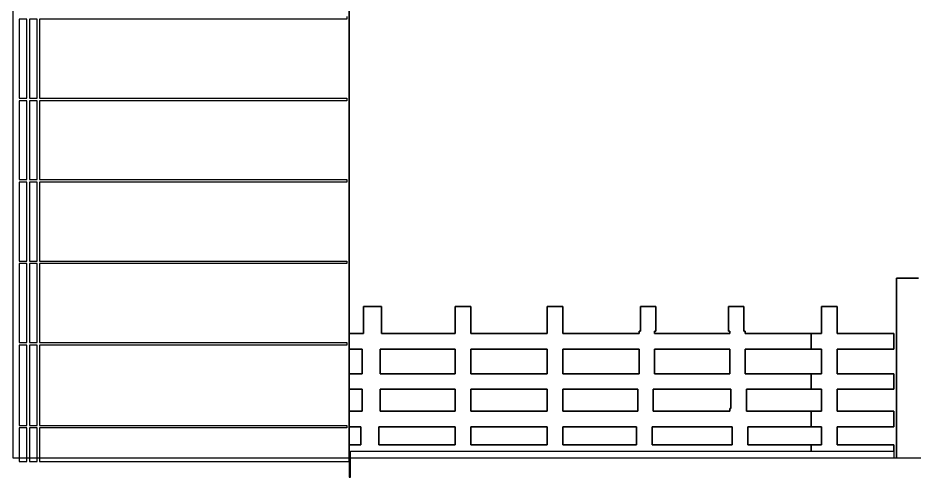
# Model space of a CAD drawing. Header units: millimetres. Extents: x 0 to 6624, y -35 to 3500.
# Drawn here: x 3489 to 5088, y -35 to 785 of the extents above; entities that cross this region are included whole.
import ezdxf

# ---------------------------------------------------------------- set-up
doc = ezdxf.new("R2010")
doc.units = ezdxf.units.MM
for name, color, linetype in [('AUTHORITY_DIMENSIONS', 7, 'Continuous'), ('engawa', 7, 'Continuous'), ('garden_ground', 7, 'Continuous'), ('shiorido', 7, 'Continuous'), ('yotsume_gaki', 7, 'Continuous')]:
    doc.layers.add(name, color=color, linetype=linetype)

msp = doc.modelspace()

# ---------------------------------------------------------------- linework, layer by layer
at = {"layer": 'AUTHORITY_DIMENSIONS'}
for points in [[(4080, 0), (6580, 0), (6580, 3500), (4080, 3500)], [(3480, 0), (4080, 0), (4080, 3480), (3480, 3480)]]:
    msp.add_lwpolyline(points, close=True, dxfattribs=at)
at = {"layer": 'engawa'}
msp.add_lwpolyline([(4075.5, 786.9), (4075.5, 782.3), (3527.7, 782.3), (3527.7, 641.5), (4075.5, 641.5), (4075.5, 636.9), (3527.7, 636.9), (3527.7, 496.2), (4075.5, 496.2), (4075.5, 491.5), (3527.7, 491.5), (3527.7, 350.8), (4075.5, 350.8), (4075.5, 346.2), (3527.7, 346.2), (3527.7, 205.4), (4075.5, 205.4), (4075.5, 200.8), (3527.7, 200.8), (3527.7, 57.7), (4075.5, 57.7), (4075.5, 53.1), (3527.7, 53.1), (3527.7, -6.9), (4080, -6.9), (4080, 3486.9)], dxfattribs=at)
for points in [[(3491.4, 782.3), (3491.4, 641.5), (3505, 641.5), (3505, 782.3), (3491.4, 782.3)], [(3509.5, 782.3), (3509.5, 641.5), (3523.2, 641.5), (3523.2, 782.3), (3509.5, 782.3)], [(3491.4, 636.9), (3491.4, 496.2), (3505, 496.2), (3505, 636.9), (3491.4, 636.9)], [(3509.5, 636.9), (3509.5, 496.2), (3523.2, 496.2), (3523.2, 636.9), (3509.5, 636.9)], [(3491.4, 491.5), (3491.4, 350.8), (3505, 350.8), (3505, 491.5), (3491.4, 491.5)], [(3509.5, 491.5), (3509.5, 350.8), (3523.2, 350.8), (3523.2, 491.5), (3509.5, 491.5)], [(3491.4, 346.2), (3491.4, 205.4), (3505, 205.4), (3505, 346.2), (3491.4, 346.2)], [(3509.5, 346.2), (3509.5, 205.4), (3523.2, 205.4), (3523.2, 346.2), (3509.5, 346.2)], [(3491.4, 200.8), (3491.4, 57.7), (3505, 57.7), (3505, 200.8), (3491.4, 200.8)], [(3509.5, 200.8), (3509.5, 57.7), (3523.2, 57.7), (3523.2, 200.8), (3509.5, 200.8)], [(3491.4, 53.1), (3491.4, -6.9), (3505, -6.9), (3505, 53.1), (3491.4, 53.1)], [(3509.5, 53.1), (3509.5, -6.9), (3523.2, -6.9), (3523.2, 53.1), (3509.5, 53.1)]]:
    msp.add_lwpolyline(points, close=True, dxfattribs=at)
at = {"layer": 'garden_ground'}
msp.add_lwpolyline([(4080, 3500), (4080, 221.3), (4105.4, 221.3), (4105.4, 269.8), (4137.7, 269.8), (4137.7, 221.3), (4269.3, 221.3), (4269.3, 269.8), (4297, 269.8), (4297, 221.3), (4433.2, 221.3), (4433.2, 269.8), (4460.9, 269.8), (4460.9, 221.3), (4597.1, 221.3), (4597.1, 226), (4599.4, 226), (4599.4, 269.8), (4627.1, 269.8), (4627.1, 226), (4624.8, 226), (4624.8, 221.3), (4758.7, 221.3), (4758.7, 226), (4756.4, 226), (4756.4, 269.8), (4784.1, 269.8), (4784.1, 226), (4786.4, 226), (4786.4, 221.3), (4922.6, 221.3), (4922.6, 269.8), (4950.3, 269.8), (4950.3, 221.3), (5051.8, 221.3), (5051.8, 193.7), (4950.3, 193.7), (4950.3, 149.9), (5051.8, 149.9), (5051.8, 122.2), (4950.3, 122.2), (4950.3, 83), (5051.8, 83), (5051.8, 55.3), (4950.3, 55.3), (4950.3, 23.1), (5051.8, 23.1), (5051.8, 0), (5056.5, 0), (5056.5, 320.5), (5095.7, 320.5)], dxfattribs=at)
for points in [[(4080, 193.7), (4080, 149.9), (4103.1, 149.9), (4103.1, 193.7), (4080, 193.7)], [(4135.4, 193.7), (4135.4, 149.9), (4269.3, 149.9), (4269.3, 193.7), (4135.4, 193.7)], [(4297, 193.7), (4297, 149.9), (4433.2, 149.9), (4433.2, 193.7), (4297, 193.7)], [(4460.9, 193.7), (4460.9, 149.9), (4597.1, 149.9), (4597.1, 193.7), (4460.9, 193.7)], [(4624.8, 193.7), (4624.8, 149.9), (4758.7, 149.9), (4758.7, 193.7), (4624.8, 193.7)], [(4786.4, 193.7), (4786.4, 149.9), (4922.6, 149.9), (4922.6, 193.7), (4786.4, 193.7)], [(4080, 122.2), (4080, 83), (4103.1, 83), (4103.1, 122.2), (4080, 122.2)], [(4135.4, 122.2), (4135.4, 83), (4269.3, 83), (4269.3, 122.2), (4135.4, 122.2)], [(4297, 122.2), (4297, 83), (4433.2, 83), (4433.2, 122.2), (4297, 122.2)], [(4460.9, 122.2), (4460.9, 83), (4594.8, 83), (4594.8, 122.2), (4460.9, 122.2)], [(4622.5, 122.2), (4622.5, 83), (4758.7, 83), (4758.7, 87.6), (4761, 87.6), (4761, 122.2), (4622.5, 122.2)], [(4788.7, 122.2), (4788.7, 83), (4922.6, 83), (4922.6, 122.2), (4788.7, 122.2)], [(4080, 55.3), (4080, 23.1), (4100.8, 23.1), (4100.8, 55.3), (4080, 55.3)], [(4133.1, 55.3), (4133.1, 23.1), (4269.3, 23.1), (4269.3, 55.3), (4133.1, 55.3)], [(4297, 55.3), (4297, 23.1), (4433.2, 23.1), (4433.2, 55.3), (4297, 55.3)], [(4460.9, 55.3), (4460.9, 23.1), (4592.5, 23.1), (4592.5, 55.3), (4460.9, 55.3)], [(4620.2, 55.3), (4620.2, 23.1), (4763.3, 23.1), (4763.3, 55.3), (4620.2, 55.3)], [(4791, 55.3), (4791, 23.1), (4922.6, 23.1), (4922.6, 55.3), (4791, 55.3)]]:
    msp.add_lwpolyline(points, close=True, dxfattribs=at)
at = {"layer": 'shiorido'}
msp.add_lwpolyline([(5095.7, 320.5), (5056.5, 320.5), (5056.5, 0), (5095.7, 0)], dxfattribs=at)
msp.add_lwpolyline([(4922.6, 269.8), (4922.6, 221.3), (4904.1, 221.3), (4904.1, 193.7), (4922.6, 193.7), (4922.6, 149.9), (4904.1, 149.9), (4904.1, 122.2), (4922.6, 122.2), (4922.6, 83), (4904.1, 83), (4904.1, 55.3), (4922.6, 55.3), (4922.6, 23.1), (4904.1, 23.1), (4904.1, 11.5), (5051.8, 11.5), (5051.8, 23.1), (4950.3, 23.1), (4950.3, 55.3), (5051.8, 55.3), (5051.8, 83), (4950.3, 83), (4950.3, 122.2), (5051.8, 122.2), (5051.8, 149.9), (4950.3, 149.9), (4950.3, 193.7), (5051.8, 193.7), (5051.8, 221.3), (4950.3, 221.3), (4950.3, 269.8), (4922.6, 269.8)], close=True, dxfattribs=at)
at = {"layer": 'yotsume_gaki'}
for points in [[(4105.4, 269.8), (4105.4, 221.3), (4080, 221.3), (4080, 193.7), (4103.1, 193.7), (4103.1, 149.9), (4080, 149.9), (4080, 122.2), (4103.1, 122.2), (4103.1, 83), (4080, 83), (4080, 55.3), (4100.8, 55.3), (4100.8, 23.1), (4080, 23.1), (4080, -34.6), (4082.3, -34.6), (4082.3, 11.5), (4904.1, 11.5), (4904.1, 23.1), (4791, 23.1), (4791, 55.3), (4904.1, 55.3), (4904.1, 83), (4788.7, 83), (4788.7, 122.2), (4904.1, 122.2), (4904.1, 149.9), (4786.4, 149.9), (4786.4, 193.7), (4904.1, 193.7), (4904.1, 221.3), (4786.4, 221.3), (4786.4, 226), (4784.1, 226), (4784.1, 269.8), (4756.4, 269.8), (4756.4, 226), (4758.7, 226), (4758.7, 221.3), (4624.8, 221.3), (4624.8, 226), (4627.1, 226), (4627.1, 269.8), (4599.4, 269.8), (4599.4, 226), (4597.1, 226), (4597.1, 221.3), (4460.9, 221.3), (4460.9, 269.8), (4433.2, 269.8), (4433.2, 221.3), (4297, 221.3), (4297, 269.8), (4269.3, 269.8), (4269.3, 221.3), (4137.7, 221.3), (4137.7, 269.8), (4105.4, 269.8)], [(4135.4, 193.7), (4269.3, 193.7), (4269.3, 149.9), (4135.4, 149.9), (4135.4, 193.7)], [(4297, 193.7), (4433.2, 193.7), (4433.2, 149.9), (4297, 149.9), (4297, 193.7)], [(4460.9, 193.7), (4597.1, 193.7), (4597.1, 149.9), (4460.9, 149.9), (4460.9, 193.7)], [(4624.8, 193.7), (4758.7, 193.7), (4758.7, 149.9), (4624.8, 149.9), (4624.8, 193.7)], [(4135.4, 122.2), (4269.3, 122.2), (4269.3, 83), (4135.4, 83), (4135.4, 122.2)], [(4297, 122.2), (4433.2, 122.2), (4433.2, 83), (4297, 83), (4297, 122.2)], [(4460.9, 122.2), (4594.8, 122.2), (4594.8, 83), (4460.9, 83), (4460.9, 122.2)], [(4622.5, 122.2), (4761, 122.2), (4761, 87.6), (4758.7, 87.6), (4758.7, 83), (4622.5, 83), (4622.5, 122.2)], [(4133.1, 55.3), (4269.3, 55.3), (4269.3, 23.1), (4133.1, 23.1), (4133.1, 55.3)], [(4297, 55.3), (4433.2, 55.3), (4433.2, 23.1), (4297, 23.1), (4297, 55.3)], [(4460.9, 55.3), (4592.5, 55.3), (4592.5, 23.1), (4460.9, 23.1), (4460.9, 55.3)], [(4620.2, 55.3), (4763.3, 55.3), (4763.3, 23.1), (4620.2, 23.1), (4620.2, 55.3)]]:
    msp.add_lwpolyline(points, close=True, dxfattribs=at)

doc.saveas('drawing.dxf')
